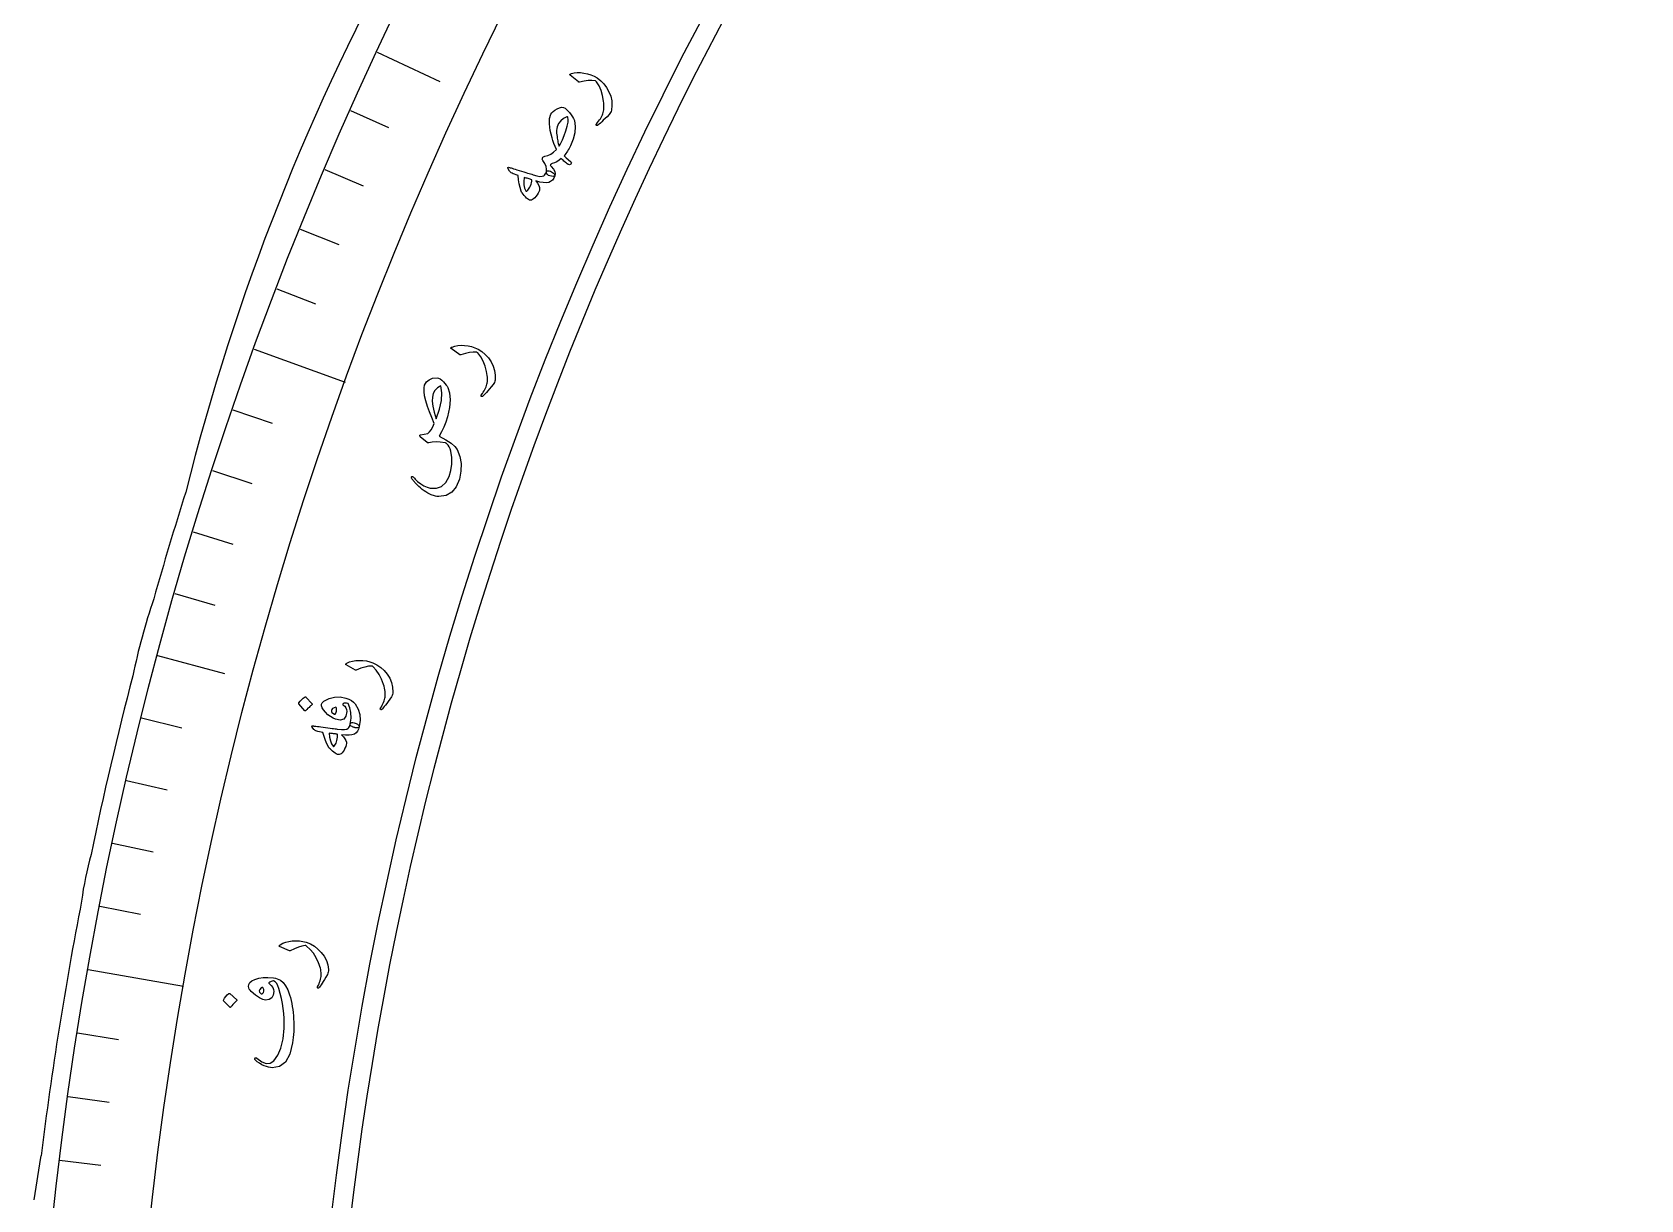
# Model space of a CAD drawing. Header units: millimetres. Extents: x -65 to 65, y -65 to 77.
# Drawn here: x -64.67 to -36.42, y 7.19 to 27.68 of the extents above; entities that cross this region are included whole.
import ezdxf

# ---------------------------------------------------------------- set-up
doc = ezdxf.new("R2010")
doc.units = ezdxf.units.MM
for name, color, linetype in [('CUT_INNER', 6, 'Continuous'), ('CUT_OUTER', 1, 'Continuous'), ('ENGRAVE', 7, 'Continuous'), ('ENGRAVE_FINE', 8, 'Continuous'), ('TEXT', 5, 'Continuous')]:
    doc.layers.add(name, color=color, linetype=linetype)

msp = doc.modelspace()

# ---------------------------------------------------------------- linework, layer by layer
at = {"layer": 'CUT_INNER'}
msp.add_arc((0.0001, -0.0002), 59.4749, 92.288724, 16.523657, dxfattribs=at)
at = {"layer": 'CUT_OUTER'}
msp.add_lwpolyline([(-64.6323, 7.1861), (-64.5148, 7.9264), (-64.5112, 7.9567)], dxfattribs=at)
for centre, radius, start, end in [((-22.7534, 9.7886), 40.4292, 150.82497, 165.9461), ((-0.4379, 0.13), 64.5432, 162.437024, 164.174372), ((-51.7094, 14.0657), 11.4291, 161.29146, 168.30128), ((-0.9635, 0.2256), 64.0104, 165.379213, 168.262014), ((-58.0594, 11.6979), 5.7873, 164.46737, 172.74625), ((-0.2416, 0.0343), 64.756, 168.965531, 172.972724)]:
    msp.add_arc(centre, radius, start, end, dxfattribs=at)
at = {"layer": 'ENGRAVE'}
for points in [[(-58.6096, 27.3301), (-57.5079, 26.8164)], [(-60.7685, 22.1179), (-59.1694, 21.5359)], [(-62.465, 16.7374), (-61.2909, 16.4228)], [(-63.686, 11.2296), (-62.0102, 10.9341)]]:
    msp.add_lwpolyline(points, dxfattribs=at)
for radius in [64.6685, 62.9668, 59.8065]:
    msp.add_circle((0, 0), radius, dxfattribs=at)
at = {"layer": 'ENGRAVE_FINE'}
for points in [[(-59.0776, 26.303), (-58.4114, 26.0064)], [(-59.5277, 25.268), (-58.8563, 24.983)], [(-59.9596, 24.2252), (-59.2834, 23.952)], [(-60.3732, 23.1751), (-59.6924, 22.9138)], [(-61.1453, 21.054), (-60.4557, 20.8166)], [(-61.5034, 19.9837), (-60.8098, 19.7583)], [(-61.8428, 18.9072), (-61.1454, 18.694)], [(-62.1634, 17.8251), (-61.4623, 17.624)], [(-62.7476, 15.6447), (-62.0399, 15.4683)], [(-63.0111, 14.5472), (-62.3004, 14.3832)], [(-63.2553, 13.4453), (-62.542, 13.2937)], [(-63.4804, 12.3393), (-62.7645, 12.2002)], [(-63.8723, 10.1164), (-63.152, 10.0023)], [(-64.0392, 9.0001), (-63.3169, 8.8986)], [(-64.1865, 7.8811), (-63.4626, 7.7922)]]:
    msp.add_lwpolyline(points, dxfattribs=at)
at = {"layer": 'TEXT'}
for points in [[(-55.2192, 26.9257), (-55.2217, 26.9281), (-55.2235, 26.9304), (-55.2246, 26.9325), (-55.225, 26.9346), (-55.2231, 26.9394), (-55.2184, 26.9441), (-55.2106, 26.9485), (-55.1999, 26.9528), (-55.1499, 26.9654), (-55.0964, 26.9711), (-55.0393, 26.9701), (-54.9788, 26.9621), (-54.9162, 26.9484), (-54.857, 26.9297), (-54.8013, 26.9061), (-54.7489, 26.8776), (-54.6856, 26.8287), (-54.6297, 26.7718), (-54.5812, 26.7072), (-54.54, 26.6346), (-54.5086, 26.5567), (-54.4911, 26.4767), (-54.4874, 26.3945), (-54.4975, 26.3101), (-54.5027, 26.2887), (-54.5109, 26.2687), (-54.5222, 26.2503), (-54.5366, 26.2333), (-54.5739, 26.1961), (-54.608, 26.1627), (-54.6389, 26.1331), (-54.6665, 26.1073), (-54.6909, 26.0853), (-54.7119, 26.0674), (-54.7297, 26.0535), (-54.7441, 26.0437), (-54.748, 26.042), (-54.7514, 26.0411), (-54.7544, 26.0411), (-54.7571, 26.0419), (-54.7601, 26.0437), (-54.7627, 26.046), (-54.7647, 26.0488), (-54.7663, 26.0522), (-54.7669, 26.0559), (-54.7662, 26.0597), (-54.7642, 26.0636), (-54.7609, 26.0676), (-54.7402, 26.0918), (-54.7213, 26.1155), (-54.7043, 26.1385), (-54.6892, 26.161), (-54.6759, 26.183), (-54.6644, 26.2049), (-54.6545, 26.2266), (-54.6464, 26.2482), (-54.6398, 26.2704), (-54.6346, 26.2941), (-54.6308, 26.3195), (-54.6284, 26.3463), (-54.6275, 26.3748), (-54.6281, 26.4049), (-54.6304, 26.4367), (-54.6342, 26.4701), (-54.6514, 26.5673), (-54.6781, 26.6563), (-54.7141, 26.7374), (-54.7597, 26.8103), (-54.7637, 26.8156), (-54.7691, 26.82), (-54.7759, 26.8236), (-54.7842, 26.8264), (-54.8384, 26.8317), (-54.9024, 26.8298), (-54.9764, 26.8205), (-55.0603, 26.8037), (-55.0651, 26.8036), (-55.0692, 26.8041), (-55.0725, 26.8051), (-55.0749, 26.8068)], [(-55.5611, 26.2385), (-55.5457, 26.2624), (-55.5218, 26.2865), (-55.4897, 26.3106), (-55.4492, 26.3347), (-55.408, 26.3532), (-55.3712, 26.3611), (-55.3389, 26.3586), (-55.3111, 26.3456), (-55.2866, 26.3253), (-55.2606, 26.2994), (-55.2334, 26.2679), (-55.2048, 26.2307), (-55.1796, 26.1945), (-55.1609, 26.1652), (-55.1488, 26.1428), (-55.1432, 26.1272), (-55.133, 26.0241), (-55.142, 25.9156), (-55.1702, 25.8018), (-55.2174, 25.6825), (-55.2288, 25.659), (-55.2409, 25.6362), (-55.2538, 25.6138), (-55.2674, 25.5921), (-55.2815, 25.571), (-55.2961, 25.5506), (-55.311, 25.5309), (-55.3265, 25.5119), (-55.3147, 25.4972), (-55.2917, 25.4745), (-55.2572, 25.4438), (-55.2115, 25.4053), (-55.203, 25.3967), (-55.2003, 25.3872), (-55.2031, 25.3769), (-55.2117, 25.3657), (-55.2225, 25.3578), (-55.234, 25.3541), (-55.246, 25.3546), (-55.2585, 25.3594), (-55.2724, 25.3691), (-55.2867, 25.3798), (-55.3013, 25.3913), (-55.3162, 25.4038), (-55.3313, 25.4172), (-55.3464, 25.4316), (-55.3616, 25.447), (-55.3768, 25.4634), (-55.415, 25.432), (-55.454, 25.4063), (-55.4938, 25.3865), (-55.5345, 25.3724), (-55.5475, 25.3688), (-55.5576, 25.3645), (-55.5647, 25.3597), (-55.5688, 25.3542), (-55.5696, 25.3486), (-55.5675, 25.3417), (-55.5625, 25.3334), (-55.5547, 25.3239), (-55.5151, 25.2765), (-55.491, 25.2333), (-55.4826, 25.1942), (-55.4897, 25.1592), (-55.4928, 25.1555), (-55.4982, 25.1526), (-55.506, 25.1506), (-55.5162, 25.1493), (-55.5505, 25.1518), (-55.5785, 25.1572), (-55.6002, 25.1654), (-55.6156, 25.1765), (-55.6272, 25.1902), (-55.635, 25.2031), (-55.6388, 25.2153), (-55.6387, 25.2267), (-55.6355, 25.2749), (-55.6447, 25.3246), (-55.6665, 25.3757), (-55.7008, 25.4284), (-55.7072, 25.4392), (-55.7103, 25.4503), (-55.71, 25.4615), (-55.7064, 25.473), (-55.6995, 25.484), (-55.69, 25.4924), (-55.678, 25.4982), (-55.6635, 25.5013), (-55.611, 25.5144), (-55.5602, 25.5388), (-55.5113, 25.5744), (-55.4642, 25.6213), (-55.486, 25.6749), (-55.5056, 25.7265), (-55.5232, 25.7761), (-55.5386, 25.8239), (-55.5707, 25.9566), (-55.5852, 26.07), (-55.5819, 26.164), (-55.5611, 26.2385)], [(-55.2771, 26.1927), (-55.3367, 26.1619), (-55.3857, 26.1225), (-55.4241, 26.0746), (-55.4519, 26.0181), (-55.4582, 25.9894), (-55.4604, 25.9518), (-55.4584, 25.9053), (-55.4523, 25.8498), (-55.4482, 25.821), (-55.444, 25.7944), (-55.4398, 25.7701), (-55.4356, 25.748), (-55.4311, 25.728), (-55.4265, 25.7103), (-55.4216, 25.6946), (-55.4165, 25.6811), (-55.3869, 25.7311), (-55.3572, 25.7925), (-55.3274, 25.8653), (-55.2973, 25.9495), (-55.2721, 26.0322), (-55.2577, 26.0987), (-55.2541, 26.1491), (-55.2615, 26.1833), (-55.2638, 26.189), (-55.2671, 26.1925), (-55.2716, 26.1937), (-55.2771, 26.1927)], [(-56.3092, 25.2834), (-56.3152, 25.2979), (-56.313, 25.3061), (-56.3025, 25.3082), (-56.284, 25.3042), (-56.2732, 25.3007), (-56.2582, 25.2961), (-56.239, 25.2903), (-56.2155, 25.2834), (-56.1877, 25.2752), (-56.1554, 25.2654), (-56.1185, 25.254), (-56.0771, 25.2412), (-56.0364, 25.2285), (-55.9999, 25.2172), (-55.9677, 25.2071), (-55.9398, 25.1984), (-55.9163, 25.1909), (-55.8973, 25.1849), (-55.8827, 25.1803), (-55.8727, 25.1771), (-55.8085, 25.1583), (-55.756, 25.1494), (-55.7154, 25.1502), (-55.6865, 25.1608), (-55.6725, 25.1711), (-55.6599, 25.1856), (-55.6486, 25.2041), (-55.6387, 25.2267), (-55.6305, 25.2391), (-55.6194, 25.2463), (-55.6053, 25.2485), (-55.5883, 25.2456), (-55.5693, 25.2388), (-55.5511, 25.2297), (-55.5335, 25.2185), (-55.5168, 25.2052), (-55.5034, 25.1918), (-55.4944, 25.1797), (-55.4899, 25.1688), (-55.4897, 25.1592), (-55.5097, 25.1162), (-55.5344, 25.0826), (-55.5638, 25.0583), (-55.5979, 25.0434), (-55.641, 25.0372), (-55.6929, 25.0394), (-55.7537, 25.0501), (-55.8235, 25.0693), (-55.7943, 25.0281), (-55.7737, 24.9903), (-55.7619, 24.9559), (-55.7587, 24.9249), (-55.7625, 24.9027), (-55.771, 24.8783), (-55.7842, 24.8519), (-55.802, 24.8232), (-55.8236, 24.7943), (-55.8441, 24.771), (-55.8636, 24.7535), (-55.882, 24.7417), (-55.9016, 24.7342), (-55.9197, 24.7316), (-55.9365, 24.7338), (-55.9519, 24.7409), (-55.9695, 24.7533), (-55.9881, 24.7693), (-56.0074, 24.7889), (-56.0277, 24.8122), (-56.0475, 24.8368), (-56.0628, 24.8576), (-56.0736, 24.8743), (-56.08, 24.8871), (-56.1006, 24.9516), (-56.1168, 25.0191), (-56.1285, 25.0898), (-56.1359, 25.1635), (-56.1687, 25.1756), (-56.1969, 25.1864), (-56.2204, 25.1958), (-56.2393, 25.2039), (-56.2546, 25.2119), (-56.2675, 25.221), (-56.2778, 25.2313), (-56.2856, 25.2427)], [(-56.0295, 25.1298), (-56.0358, 25.0603), (-56.0332, 24.9978), (-56.0217, 24.9424), (-56.0014, 24.894), (-55.9976, 24.8897), (-55.9931, 24.8878), (-55.9881, 24.8885), (-55.9825, 24.8916), (-55.9674, 24.9056), (-55.9534, 24.9219), (-55.9405, 24.9404), (-55.9287, 24.9611), (-55.918, 24.9841), (-55.9084, 25.0093), (-55.8999, 25.0367), (-55.8925, 25.0664), (-55.892, 25.0713), (-55.8924, 25.0768), (-55.8937, 25.083), (-55.896, 25.0899), (-55.91, 25.095), (-55.9248, 25.1), (-55.9403, 25.1051), (-55.9566, 25.1101), (-55.9737, 25.1151), (-55.9915, 25.12), (-56.0101, 25.1249), (-56.0295, 25.1298)], [(-57.3116, 22.1254), (-57.3143, 22.1276), (-57.3163, 22.1297), (-57.3176, 22.1318), (-57.3181, 22.1338), (-57.3167, 22.1388), (-57.3123, 22.1438), (-57.305, 22.1489), (-57.2947, 22.1541), (-57.2459, 22.1709), (-57.1931, 22.1811), (-57.1362, 22.1849), (-57.0752, 22.1822), (-57.0116, 22.1738), (-56.9511, 22.1602), (-56.8935, 22.1415), (-56.839, 22.1176), (-56.7717, 22.0742), (-56.7112, 22.0223), (-56.6573, 21.962), (-56.6101, 21.8932), (-56.5722, 21.8183), (-56.5479, 21.74), (-56.5372, 21.6584), (-56.5401, 21.5735), (-56.5434, 21.5517), (-56.5499, 21.5311), (-56.5596, 21.5118), (-56.5725, 21.4936), (-56.6065, 21.4534), (-56.6376, 21.4172), (-56.6659, 21.3851), (-56.6912, 21.357), (-56.7136, 21.3331), (-56.7331, 21.3134), (-56.7496, 21.2981), (-56.7632, 21.287), (-56.7668, 21.285), (-56.7702, 21.2839), (-56.7732, 21.2836), (-56.7759, 21.2841), (-56.7791, 21.2857), (-56.7818, 21.2878), (-56.7841, 21.2904), (-56.7859, 21.2936), (-56.7869, 21.2972), (-56.7865, 21.3011), (-56.7849, 21.3051), (-56.7819, 21.3094), (-56.7633, 21.3354), (-56.7465, 21.3605), (-56.7315, 21.3849), (-56.7184, 21.4086), (-56.7071, 21.4317), (-56.6974, 21.4545), (-56.6894, 21.477), (-56.6832, 21.4991), (-56.6785, 21.5218), (-56.6754, 21.5459), (-56.6737, 21.5715), (-56.6736, 21.5984), (-56.6751, 21.6269), (-56.6783, 21.6568), (-56.6833, 21.6883), (-56.6899, 21.7213), (-56.7154, 21.8166), (-56.7495, 21.9031), (-56.7923, 21.9808), (-56.8439, 22.0496), (-56.8483, 22.0545), (-56.8541, 22.0584), (-56.8613, 22.0614), (-56.8697, 22.0635), (-56.9242, 22.0642), (-56.9878, 22.0568), (-57.0607, 22.0412), (-57.1428, 22.0174), (-57.1477, 22.0169), (-57.1518, 22.017), (-57.1551, 22.0178), (-57.1577, 22.0193)], [(-57.7765, 21.4834), (-57.7455, 21.5399), (-57.6987, 21.5803), (-57.636, 21.6044), (-57.5576, 21.6122), (-57.5309, 21.6064), (-57.5037, 21.593), (-57.4758, 21.572), (-57.4474, 21.5436), (-57.4212, 21.5134), (-57.3998, 21.4869), (-57.3833, 21.4642), (-57.3716, 21.4453), (-57.3381, 21.348), (-57.3278, 21.2295), (-57.3406, 21.0897), (-57.3764, 20.9286), (-57.4056, 20.8345), (-57.4395, 20.7467), (-57.4783, 20.6652), (-57.522, 20.59), (-57.4033, 20.5261), (-57.3111, 20.4656), (-57.2455, 20.4084), (-57.2064, 20.3546), (-57.1596, 20.2334), (-57.1374, 20.1068), (-57.1398, 19.9748), (-57.1666, 19.8373), (-57.2209, 19.7016), (-57.299, 19.6051), (-57.4013, 19.5477), (-57.5279, 19.5295), (-57.5462, 19.5305), (-57.565, 19.5326), (-57.5843, 19.5358), (-57.604, 19.5401), (-57.624, 19.5457), (-57.6441, 19.5527), (-57.6643, 19.5613), (-57.6846, 19.5712), (-57.7202, 19.59), (-57.7546, 19.6103), (-57.7879, 19.6321), (-57.8201, 19.6555), (-57.8511, 19.6803), (-57.8808, 19.7063), (-57.9093, 19.7336), (-57.9365, 19.7622), (-57.9473, 19.7745), (-57.9575, 19.7864), (-57.9671, 19.798), (-57.9761, 19.8093), (-57.9845, 19.8202), (-57.9924, 19.8305), (-57.9997, 19.8403), (-58.0065, 19.8495), (-58.0101, 19.8557), (-58.0116, 19.8614), (-58.0111, 19.8666), (-58.0086, 19.8714), (-58.0048, 19.8761), (-58.0007, 19.8792), (-57.9964, 19.8809), (-57.9919, 19.881), (-57.9872, 19.8799), (-57.9824, 19.8778), (-57.9775, 19.8747), (-57.9724, 19.8705), (-57.9577, 19.8514), (-57.9408, 19.8323), (-57.9218, 19.8132), (-57.9006, 19.7941), (-57.8447, 19.75), (-57.7895, 19.7159), (-57.735, 19.6916), (-57.6812, 19.677), (-57.5704, 19.6749), (-57.478, 19.7082), (-57.4038, 19.7769), (-57.3477, 19.8811), (-57.3157, 19.9893), (-57.2998, 20.1), (-57.2999, 20.213), (-57.316, 20.3284), (-57.3267, 20.3654), (-57.3432, 20.3999), (-57.3657, 20.432), (-57.3941, 20.4616), (-57.3982, 20.4654), (-57.4037, 20.4684), (-57.4107, 20.4708), (-57.4192, 20.4725), (-57.5012, 20.4848), (-57.5753, 20.4892), (-57.6417, 20.4857), (-57.7002, 20.4743), (-57.7111, 20.4718), (-57.7201, 20.4713), (-57.7272, 20.4727), (-57.7324, 20.4761), (-57.854, 20.5792), (-57.8619, 20.5906), (-57.8636, 20.5995), (-57.8592, 20.6061), (-57.8487, 20.6102), (-57.7182, 20.6351), (-57.69, 20.6633), (-57.6622, 20.7025), (-57.6348, 20.7526), (-57.6077, 20.8137), (-57.6532, 20.9145), (-57.6932, 21.0136), (-57.7276, 21.1112), (-57.7565, 21.2072), (-57.777, 21.2965), (-57.7872, 21.3723), (-57.787, 21.4346), (-57.7765, 21.4834)], [(-57.4932, 21.4733), (-57.5525, 21.4357), (-57.597, 21.3899), (-57.6265, 21.3358), (-57.641, 21.2735), (-57.6421, 21.2006), (-57.6318, 21.1129), (-57.6101, 21.0105), (-57.5769, 20.8934), (-57.5148, 21.0619), (-57.4801, 21.2146), (-57.4729, 21.3517), (-57.4932, 21.4733)], [(-59.1561, 16.5746), (-59.159, 16.5764), (-59.1611, 16.5783), (-59.1626, 16.5803), (-59.1633, 16.5823), (-59.1624, 16.5873), (-59.1585, 16.5928), (-59.1517, 16.5985), (-59.142, 16.6047), (-59.095, 16.626), (-59.0434, 16.6413), (-58.9871, 16.6504), (-58.9261, 16.6535), (-58.8621, 16.6512), (-58.8005, 16.6435), (-58.7414, 16.6303), (-58.6848, 16.6117), (-58.6137, 16.5749), (-58.5485, 16.529), (-58.4892, 16.4741), (-58.4356, 16.4101), (-58.3908, 16.3391), (-58.3591, 16.2635), (-58.3408, 16.1833), (-58.3356, 16.0985), (-58.3368, 16.0765), (-58.3413, 16.0554), (-58.3491, 16.0352), (-58.3602, 16.0159), (-58.3903, 15.9726), (-58.4178, 15.9336), (-58.4428, 15.899), (-58.4654, 15.8686), (-58.4854, 15.8427), (-58.503, 15.8213), (-58.5179, 15.8044), (-58.5304, 15.7921), (-58.5338, 15.7898), (-58.537, 15.7883), (-58.54, 15.7877), (-58.5428, 15.788), (-58.5461, 15.7892), (-58.549, 15.7911), (-58.5515, 15.7935), (-58.5536, 15.7965), (-58.5549, 15.8), (-58.555, 15.8039), (-58.5537, 15.8081), (-58.5512, 15.8126), (-58.5351, 15.8402), (-58.5207, 15.8668), (-58.5082, 15.8926), (-58.4974, 15.9174), (-58.4883, 15.9414), (-58.4808, 15.9651), (-58.475, 15.9882), (-58.4709, 16.0108), (-58.4684, 16.0339), (-58.4676, 16.0582), (-58.4684, 16.0838), (-58.4708, 16.1106), (-58.475, 16.1388), (-58.4811, 16.1683), (-58.489, 16.1992), (-58.4987, 16.2314), (-58.5332, 16.3238), (-58.5754, 16.4067), (-58.6254, 16.4799), (-58.6833, 16.5435), (-58.6882, 16.548), (-58.6943, 16.5513), (-58.7017, 16.5537), (-58.7103, 16.5549), (-58.7645, 16.5505), (-58.8272, 16.537), (-58.8983, 16.5146), (-58.9778, 16.4831), (-58.9826, 16.4821), (-58.9866, 16.4818), (-58.9901, 16.4823), (-58.9928, 16.4835)], [(-59.9849, 15.8909), (-59.9865, 15.8937), (-59.987, 15.8971), (-59.9864, 15.9012), (-59.9846, 15.906), (-59.9616, 15.9369), (-59.936, 15.965), (-59.9079, 15.9903), (-59.8772, 16.0126), (-59.873, 16.0145), (-59.8691, 16.0148), (-59.8657, 16.0135), (-59.8627, 16.0107), (-59.7515, 15.8916), (-59.7491, 15.8877), (-59.7494, 15.8835), (-59.7523, 15.8791), (-59.7579, 15.8744), (-59.7628, 15.8703), (-59.7701, 15.8639), (-59.78, 15.855), (-59.7924, 15.8437), (-59.8074, 15.8297), (-59.825, 15.8129), (-59.8453, 15.7932), (-59.8681, 15.7706), (-59.8717, 15.7677), (-59.8748, 15.7667), (-59.8774, 15.7674), (-59.8796, 15.7698)], [(-59.5892, 15.8864), (-59.5842, 15.8981), (-59.5753, 15.9101), (-59.5626, 15.9226), (-59.546, 15.9354), (-59.4544, 15.9848), (-59.3592, 16.0105), (-59.2605, 16.0128), (-59.1581, 15.9916), (-59.1072, 15.9721), (-59.0634, 15.9486), (-59.0267, 15.9212), (-58.9973, 15.8899), (-58.9433, 15.7998), (-58.9131, 15.7038), (-58.9067, 15.6018), (-58.924, 15.4939), (-58.9293, 15.4839), (-58.9393, 15.4768), (-58.9539, 15.4726), (-58.9732, 15.4712), (-58.9835, 15.4716), (-58.9939, 15.4727), (-59.0043, 15.4747), (-59.0147, 15.4775), (-59.0249, 15.4808), (-59.0346, 15.4843), (-59.0437, 15.488), (-59.0523, 15.492), (-59.0667, 15.5008), (-59.0764, 15.511), (-59.0816, 15.5225), (-59.0822, 15.5355), (-59.0689, 15.6419), (-59.071, 15.7379), (-59.0883, 15.8235), (-59.121, 15.8988), (-59.1465, 15.9025), (-59.1671, 15.9041), (-59.1829, 15.9038), (-59.1937, 15.9014), (-59.2036, 15.8977), (-59.2104, 15.8936), (-59.2143, 15.8893), (-59.2152, 15.8846), (-59.215, 15.8811), (-59.2141, 15.8781), (-59.2126, 15.8757), (-59.2105, 15.8739), (-59.1804, 15.8477), (-59.1592, 15.8197), (-59.1469, 15.7898), (-59.1436, 15.7582), (-59.1593, 15.673), (-59.1972, 15.6216), (-59.2575, 15.604), (-59.34, 15.6202), (-59.3847, 15.6395), (-59.4294, 15.6663), (-59.4739, 15.7007), (-59.5183, 15.7427), (-59.555, 15.7843), (-59.579, 15.8221), (-59.5904, 15.8562), (-59.5892, 15.8864)], [(-59.415, 15.7776), (-59.4147, 15.7588), (-59.4053, 15.7415), (-59.3867, 15.7259), (-59.3591, 15.7119), (-59.3544, 15.7108), (-59.351, 15.7102), (-59.3489, 15.7102), (-59.348, 15.7108), (-59.3391, 15.7274), (-59.332, 15.7447), (-59.3269, 15.7628), (-59.3236, 15.7816), (-59.3227, 15.7987), (-59.3241, 15.8133), (-59.3278, 15.8255), (-59.3338, 15.8352), (-59.3673, 15.823), (-59.392, 15.8092), (-59.4079, 15.7941), (-59.415, 15.7776)], [(-59.7527, 15.4788), (-59.761, 15.4921), (-59.7602, 15.5006), (-59.7503, 15.5044), (-59.7313, 15.5035), (-59.7201, 15.5019), (-59.7045, 15.4999), (-59.6846, 15.4974), (-59.6603, 15.4946), (-59.6315, 15.4911), (-59.598, 15.4869), (-59.5598, 15.4819), (-59.5168, 15.4761), (-59.4745, 15.4705), (-59.4367, 15.4654), (-59.4033, 15.4609), (-59.3743, 15.457), (-59.3499, 15.4536), (-59.3301, 15.4509), (-59.315, 15.4487), (-59.3045, 15.4472), (-59.238, 15.4396), (-59.1849, 15.4395), (-59.1449, 15.4472), (-59.1183, 15.4624), (-59.1062, 15.475), (-59.0962, 15.4913), (-59.0882, 15.5115), (-59.0822, 15.5355), (-59.0762, 15.549), (-59.0664, 15.558), (-59.0529, 15.5625), (-59.0356, 15.5625), (-59.0158, 15.5589), (-58.9963, 15.5531), (-58.9771, 15.545), (-58.9584, 15.5347), (-58.9429, 15.5237), (-58.932, 15.5133), (-58.9257, 15.5033), (-58.924, 15.4939), (-58.9364, 15.4482), (-58.9551, 15.4109), (-58.9801, 15.382), (-59.0112, 15.3615), (-59.0526, 15.3482), (-59.1042, 15.3417), (-59.166, 15.342), (-59.2379, 15.3492), (-59.2022, 15.3135), (-59.1756, 15.2797), (-59.1582, 15.2478), (-59.1498, 15.2178), (-59.1499, 15.1952), (-59.1542, 15.1698), (-59.1627, 15.1415), (-59.1755, 15.1103), (-59.1919, 15.0781), (-59.2082, 15.0517), (-59.2245, 15.0312), (-59.2406, 15.0165), (-59.2587, 15.0058), (-59.2762, 15.0002), (-59.2931, 14.9996), (-59.3094, 15.004), (-59.3289, 15.0132), (-59.3498, 15.0259), (-59.3722, 15.042), (-59.3961, 15.0615), (-59.4198, 15.0825), (-59.4383, 15.1004), (-59.4518, 15.1151), (-59.4602, 15.1266), (-59.4914, 15.1867), (-59.5187, 15.2506), (-59.5421, 15.3183), (-59.5617, 15.3897), (-59.5961, 15.3961), (-59.6256, 15.402), (-59.6504, 15.4074), (-59.6704, 15.4122), (-59.6869, 15.4175), (-59.7011, 15.4243), (-59.713, 15.4327), (-59.7226, 15.4427)], [(-59.4511, 15.3743), (-59.4457, 15.3048), (-59.4327, 15.2436), (-59.4121, 15.1909), (-59.3839, 15.1466), (-59.3794, 15.143), (-59.3747, 15.1419), (-59.3699, 15.1434), (-59.3649, 15.1474), (-59.3523, 15.1637), (-59.3413, 15.1821), (-59.3316, 15.2025), (-59.3235, 15.225), (-59.3168, 15.2494), (-59.3116, 15.2758), (-59.3078, 15.3043), (-59.3055, 15.3348), (-59.3058, 15.3397), (-59.3071, 15.3451), (-59.3094, 15.351), (-59.3128, 15.3574), (-59.3275, 15.36), (-59.3429, 15.3626), (-59.3591, 15.3649), (-59.376, 15.3671), (-59.3937, 15.3692), (-59.4121, 15.3711), (-59.4312, 15.3728), (-59.4511, 15.3743)], [(-60.3228, 11.6324), (-60.3259, 11.634), (-60.3282, 11.6357), (-60.3298, 11.6375), (-60.3307, 11.6395), (-60.3302, 11.6446), (-60.3268, 11.6503), (-60.3205, 11.6566), (-60.3113, 11.6635), (-60.2662, 11.6887), (-60.216, 11.7082), (-60.1607, 11.722), (-60.1002, 11.7301), (-60.0362, 11.7331), (-59.9742, 11.7304), (-59.9142, 11.7221), (-59.8562, 11.7083), (-59.7824, 11.6775), (-59.7136, 11.6371), (-59.6499, 11.5873), (-59.5913, 11.528), (-59.5407, 11.4609), (-59.5029, 11.3882), (-59.478, 11.3098), (-59.4658, 11.2257), (-59.4652, 11.2037), (-59.468, 11.1823), (-59.4741, 11.1615), (-59.4835, 11.1413), (-59.5099, 11.0957), (-59.5342, 11.0546), (-59.5563, 11.018), (-59.5762, 10.9859), (-59.5941, 10.9584), (-59.6097, 10.9356), (-59.6233, 10.9176), (-59.6346, 10.9043), (-59.6379, 10.9017), (-59.641, 10.8999), (-59.6439, 10.8991), (-59.6467, 10.8991), (-59.6501, 10.9001), (-59.6531, 10.9017), (-59.6558, 10.9039), (-59.6582, 10.9067), (-59.6598, 10.9101), (-59.6601, 10.914), (-59.6592, 10.9182), (-59.6571, 10.923), (-59.6433, 10.9518), (-59.6312, 10.9795), (-59.6208, 11.0062), (-59.6121, 11.0318), (-59.605, 11.0566), (-59.5996, 11.0807), (-59.5957, 11.1042), (-59.5935, 11.1271), (-59.5929, 11.1503), (-59.5941, 11.1746), (-59.597, 11.2), (-59.6016, 11.2266), (-59.6081, 11.2543), (-59.6166, 11.2833), (-59.627, 11.3133), (-59.6394, 11.3446), (-59.6814, 11.4339), (-59.7303, 11.513), (-59.7862, 11.5819), (-59.8491, 11.6405), (-59.8543, 11.6445), (-59.8607, 11.6474), (-59.8683, 11.6491), (-59.8769, 11.6496), (-59.9306, 11.6407), (-59.992, 11.6221), (-60.061, 11.5939), (-60.1376, 11.5559), (-60.1423, 11.5545), (-60.1463, 11.5539), (-60.1498, 11.5541), (-60.1526, 11.5551)], [(-60.8699, 10.9287), (-60.866, 10.9651), (-60.8458, 10.9984), (-60.8093, 11.0285), (-60.7565, 11.0554), (-60.6904, 11.0758), (-60.614, 11.0866), (-60.5274, 11.0878), (-60.4305, 11.0794), (-60.3958, 11.0741), (-60.3642, 11.0659), (-60.3356, 11.0548), (-60.3101, 11.0407), (-60.2617, 10.9988), (-60.2187, 10.9418), (-60.1808, 10.8697), (-60.1481, 10.7825), (-60.1343, 10.7342), (-60.122, 10.6846), (-60.1111, 10.6339), (-60.1016, 10.5819), (-60.0936, 10.5286), (-60.0871, 10.4739), (-60.082, 10.4178), (-60.0784, 10.3602), (-60.0762, 10.3026), (-60.0751, 10.2465), (-60.0752, 10.1919), (-60.0765, 10.1388), (-60.0792, 10.087), (-60.0833, 10.0366), (-60.0889, 9.9874), (-60.096, 9.9395), (-60.1449, 9.7429), (-60.2208, 9.6048), (-60.3242, 9.5251), (-60.4554, 9.5038), (-60.4845, 9.5072), (-60.5173, 9.514), (-60.5536, 9.5245), (-60.5935, 9.5384), (-60.6367, 9.5578), (-60.6777, 9.5817), (-60.7167, 9.6101), (-60.7536, 9.6431), (-60.7577, 9.6478), (-60.7603, 9.653), (-60.7615, 9.6586), (-60.7612, 9.6647), (-60.7595, 9.6703), (-60.7564, 9.6745), (-60.752, 9.6774), (-60.7461, 9.6789), (-60.7398, 9.679), (-60.7343, 9.6779), (-60.7294, 9.6755), (-60.7251, 9.6718), (-60.6375, 9.6081), (-60.5585, 9.579), (-60.4884, 9.5845), (-60.4271, 9.6244), (-60.3541, 9.7222), (-60.2995, 9.8505), (-60.2629, 10.0095), (-60.2442, 10.1993), (-60.2421, 10.2836), (-60.2439, 10.3687), (-60.2496, 10.4546), (-60.2591, 10.5414), (-60.2726, 10.629), (-60.29, 10.7172), (-60.3113, 10.8061), (-60.3365, 10.8957), (-60.3537, 10.9442), (-60.3748, 10.9822), (-60.3999, 11.0099), (-60.429, 11.0273), (-60.4516, 11.0249), (-60.4731, 11.0186), (-60.4934, 11.0084), (-60.5126, 10.9943), (-60.5137, 10.9924), (-60.513, 10.9897), (-60.5103, 10.9862), (-60.5056, 10.9819), (-60.4689, 10.9486), (-60.4431, 10.9141), (-60.4281, 10.8783), (-60.4239, 10.8412), (-60.4345, 10.7767), (-60.4621, 10.7305), (-60.5067, 10.7025), (-60.5684, 10.6928), (-60.6197, 10.7022), (-60.6795, 10.7305), (-60.7476, 10.7778), (-60.8241, 10.8441), (-60.8424, 10.864), (-60.8561, 10.8847), (-60.8653, 10.9063), (-60.8699, 10.9287)], [(-61.3097, 10.6756), (-61.3116, 10.6782), (-61.3124, 10.6816), (-61.3121, 10.6858), (-61.3108, 10.6907), (-61.2905, 10.7236), (-61.2674, 10.7539), (-61.2416, 10.7816), (-61.2129, 10.8066), (-61.2088, 10.8088), (-61.205, 10.8094), (-61.2015, 10.8084), (-61.1983, 10.8059), (-61.0772, 10.6967), (-61.0745, 10.693), (-61.0744, 10.6887), (-61.077, 10.6841), (-61.0822, 10.6789), (-61.0866, 10.6744), (-61.0934, 10.6673), (-61.1025, 10.6576), (-61.1139, 10.6452), (-61.1276, 10.6299), (-61.1437, 10.6116), (-61.1622, 10.5902), (-61.183, 10.5656), (-61.1863, 10.5624), (-61.1893, 10.5611), (-61.192, 10.5615), (-61.1944, 10.5638)], [(-60.6141, 10.9031), (-60.6209, 10.9112), (-60.6286, 10.9146), (-60.6372, 10.9132), (-60.6466, 10.9071), (-60.6715, 10.88), (-60.6811, 10.8539), (-60.6752, 10.8287), (-60.6539, 10.8044), (-60.6467, 10.8005), (-60.6401, 10.7987), (-60.6341, 10.7992), (-60.6285, 10.8018), (-60.6081, 10.8241), (-60.5989, 10.8485), (-60.6009, 10.8748), (-60.6141, 10.9031)]]:
    msp.add_lwpolyline(points, close=True, dxfattribs=at)

doc.saveas('drawing.dxf')
